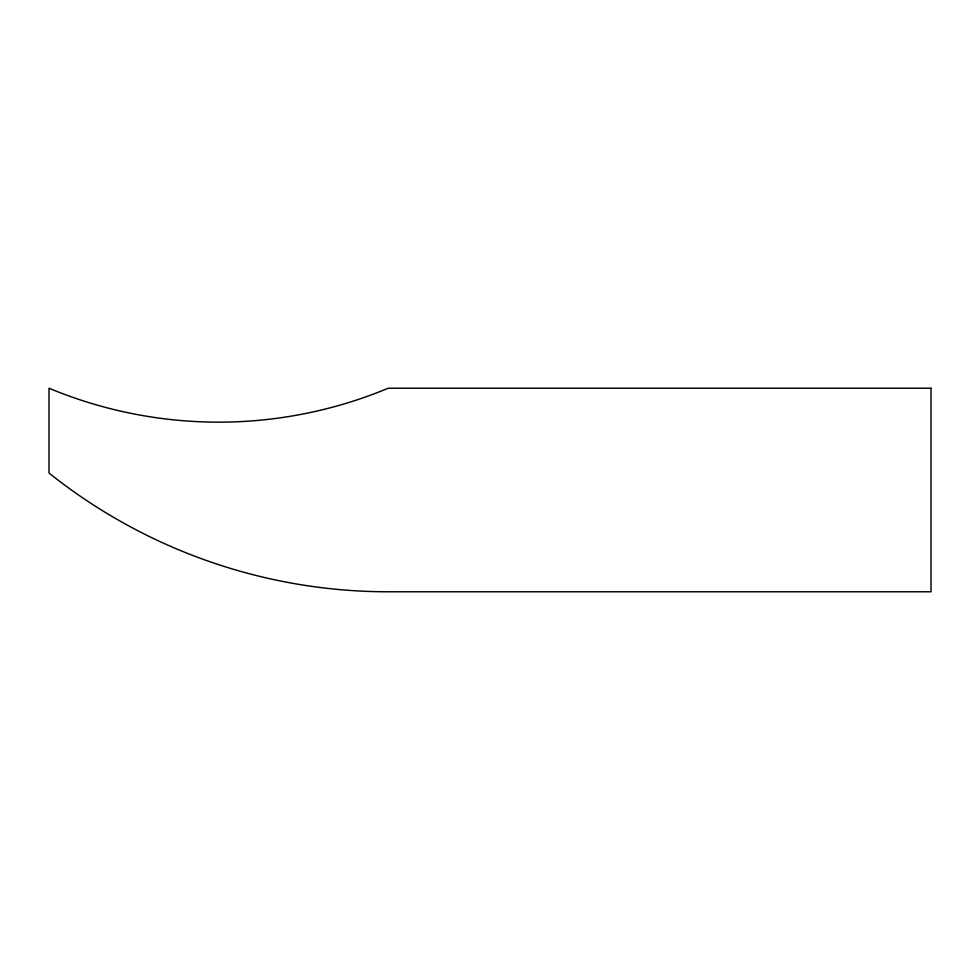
<?xml version="1.0" encoding="UTF-8"?>
<svg xmlns="http://www.w3.org/2000/svg" width="980" height="980" viewBox="0 0 980 980"><rect width="100%" height="100%" fill="white"/><g stroke="black" fill="none" stroke-linecap="round" stroke-linejoin="round"><path stroke-width="1.47" d="M931 388.227L388.227 388.227A441 441 0 0 1 49 388.227L49 473.034A543.986 543.986 0 0 0 388.227 591.773L931 591.773L931 388.227"/></g></svg>
